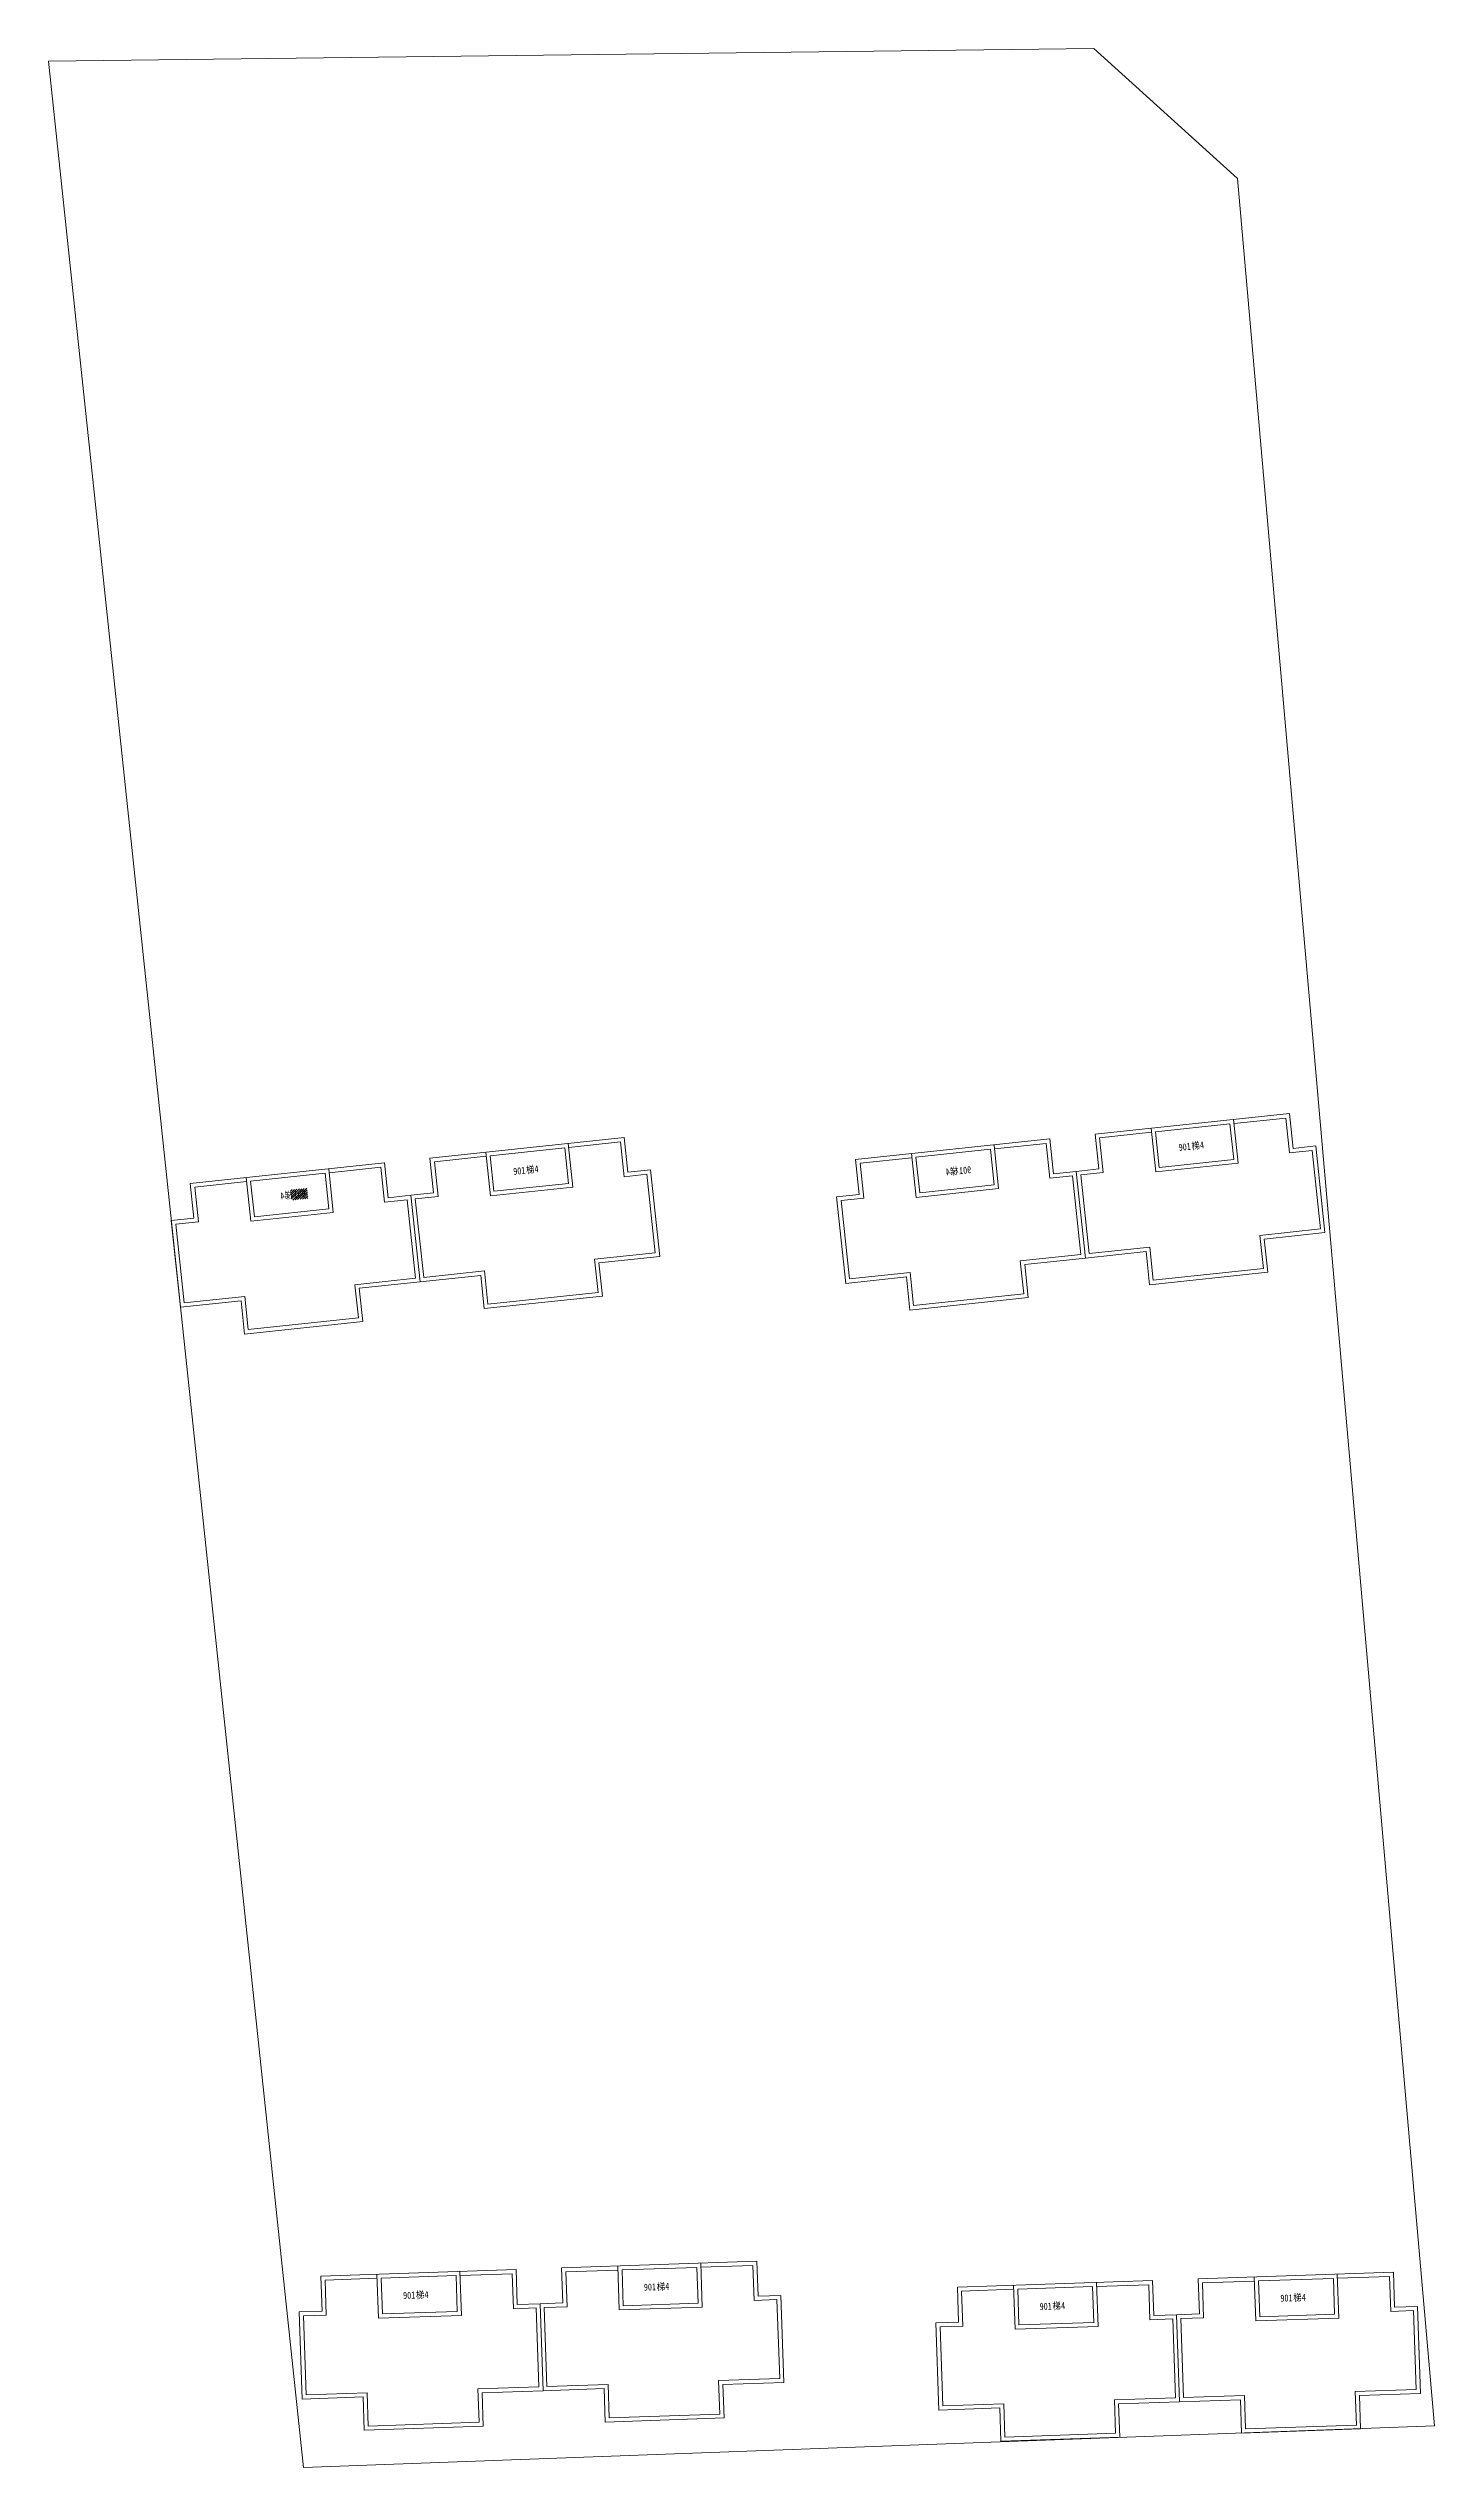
# Model space of a CAD drawing. Extents: x 195225 to 258225, y 4041 to 48538.
# Drawn here: x 203947 to 205650, y 11913 to 14885 of the extents above; entities that cross this region are included whole.
import ezdxf

# ---------------------------------------------------------------- set-up
doc = ezdxf.new("R2010")
doc.units = 0
doc.header["$LTSCALE"] = 1000
doc.header["$MEASUREMENT"] = 0
for name, color, linetype, lineweight in [('140', 2, 'Continuous', 5), ('901T4', 2, 'Continuous', 5), ('s2', 1, 'Continuous', 5)]:
    doc.layers.add(name, color=color, linetype=linetype, lineweight=lineweight)
doc.styles.add('黑体', font='SIMHEI.TTF', dxfattribs={"width": 0.85, "height": 10})

# ---------------------------------------------------------------- blocks, each defined once
blk = doc.blocks.new('hg')
at = {"layer": '901T4', "color": 0, "linetype": 'ByBlock', "style": '黑体', "width": 0.85}
for s, p in [('901', (63477.1, -17864.65)), ('梯', (63478.68, -17864.6)), ('4', (63479.73, -17864.56))]:
    blk.add_text(s, height=0.859, rotation=1.9639, dxfattribs=at).set_placement(p)

msp = doc.modelspace()

# ---------------------------------------------------------------- hatches: boundary and pattern name
at = {"layer": 's2', "linetype": 'ByBlock'}
h = msp.add_hatch(dxfattribs=at)
h.set_pattern_fill('ANSI31', color=256, scale=1.2, style=0)
h.set_pattern_definition([(45, (161748.326, 39799.162), (-1.34703842, 1.34703842), [])])
h.paths.add_polyline_path([(204264.9, 13484.5), (204244.9, 13482.5), (204246.2, 13469.8), (204266.2, 13471.8)])

# ---------------------------------------------------------------- linework, layer by layer
at = {"layer": '140', "color": 7}
for p, q in [((205231.5, 14884.5), (203947.2, 14869)), ((203947.2, 14869), (204260.5, 11912.9)), ((205408.1, 14724.6), (205231.5, 14884.5)), ((205650.2, 11964.1), (205408.1, 14724.6)), ((205471.9, 13576.1), (205233.2, 13550.8)), ((205233.2, 13550.8), (205237.7, 13508.1)), ((205302.3, 13553.1), (205238.7, 13546.4)), ((205307.5, 13504.4), (205301.8, 13558.1)), ((205307.3, 13553.7), (205398.8, 13563.4)), ((205312, 13509.9), (205307.3, 13553.7)), ((205398.8, 13563.4), (205398.8, 13563.4)), ((205398.8, 13563.4), (205403.4, 13519.6)), ((205403.2, 13568.9), (205408.9, 13515.2)), ((205467.4, 13570.6), (205403.8, 13563.9)), ((205472, 13527.9), (205467.4, 13570.6)), ((205476.4, 13533.4), (205471.9, 13576.1)), ((204654.5, 13546.8), (204415.9, 13521.5)), ((204415.9, 13521.5), (204420.4, 13478.7)), ((204485, 13523.8), (204421.4, 13517)), ((204490.2, 13475.1), (204484.5, 13528.8)), ((204490, 13524.3), (204581.5, 13534)), ((204494.6, 13480.6), (204490, 13524.3)), ((204581.5, 13534), (204581.5, 13534)), ((204581.5, 13534), (204586.1, 13490.3)), ((204585.9, 13539.5), (204591.6, 13485.8)), ((204650.1, 13541.3), (204586.4, 13534.5)), ((204654.6, 13498.5), (204650.1, 13541.3)), ((204659.1, 13504), (204654.5, 13546.8)), ((204938.9, 13519.6), (205177.5, 13544.9)), ((204944.4, 13515.2), (205008, 13521.9)), ((205007.5, 13526.9), (205013.2, 13473.2)), ((205104.5, 13532.2), (205013, 13522.5)), ((205013, 13522.5), (205013, 13522.5)), ((205013, 13522.5), (205017.6, 13478.7)), ((205109.1, 13488.4), (205104.5, 13532.2)), ((205114.6, 13484), (205108.9, 13537.7)), ((205109.4, 13532.7), (205173.1, 13539.4)), ((205173.1, 13539.4), (205177.6, 13496.7)), ((205177.5, 13544.9), (205182, 13502.2)), ((205238.7, 13546.4), (205243.2, 13503.6)), ((205499.8, 13530.8), (205472, 13527.9)), ((205504.2, 13536.3), (205476.4, 13533.4)), ((205510, 13434.4), (205499.8, 13530.8)), ((205515.5, 13429.9), (205504.2, 13536.3)), ((204121.5, 13490.3), (204360.2, 13515.6)), ((204127, 13485.8), (204190.6, 13492.6)), ((204190.1, 13497.6), (204195.8, 13443.9)), ((204287.1, 13502.8), (204195.6, 13493.1)), ((204195.6, 13493.1), (204195.6, 13493.1)), ((204195.6, 13493.1), (204200.3, 13449.4)), ((204291.7, 13459.1), (204287.1, 13502.8)), ((204297.2, 13454.6), (204291.6, 13508.3)), ((204292.1, 13503.3), (204355.7, 13510.1)), ((204355.7, 13510.1), (204360.3, 13467.3)), ((204360.2, 13515.6), (204364.7, 13472.8)), ((204421.4, 13517), (204425.9, 13474.3)), ((204682.5, 13501.5), (204654.6, 13498.5)), ((204686.9, 13507), (204659.1, 13504)), ((204692.7, 13405), (204682.5, 13501.5)), ((204698.2, 13400.6), (204686.9, 13507)), ((204943.4, 13476.9), (204938.9, 13519.6)), ((204948.9, 13472.4), (204944.4, 13515.2)), ((205177.6, 13496.7), (205205.4, 13499.6)), ((205182, 13502.2), (205209.9, 13505.1)), ((205205.4, 13499.6), (205215.7, 13403.2)), ((205237.7, 13508.1), (205209.9, 13505.1)), ((205209.9, 13505.1), (205221.2, 13398.7)), ((205209.9, 13505.1), (205221.2, 13398.7)), ((205243.2, 13503.6), (205215.4, 13500.7)), ((205215.4, 13500.7), (205225.6, 13404.2)), ((205408.9, 13515.2), (205307.5, 13504.4)), ((205403.4, 13519.6), (205312, 13509.9)), ((204126, 13447.5), (204121.5, 13490.3)), ((204131.5, 13443.1), (204127, 13485.8)), ((204360.3, 13467.3), (204388.1, 13470.3)), ((204364.7, 13472.8), (204392.5, 13475.8)), ((204388.1, 13470.3), (204398.3, 13373.8)), ((204420.4, 13478.7), (204392.5, 13475.8)), ((204392.5, 13475.8), (204403.8, 13369.4)), ((204392.5, 13475.8), (204403.8, 13369.4)), ((204425.9, 13474.3), (204398, 13471.3)), ((204398, 13471.3), (204408.3, 13374.9)), ((204591.6, 13485.8), (204490.2, 13475.1)), ((204586.1, 13490.3), (204494.6, 13480.6)), ((204915.5, 13473.9), (204943.4, 13476.9)), ((204926.8, 13367.5), (204915.5, 13473.9)), ((204921, 13469.5), (204948.9, 13472.4)), ((204931.3, 13373), (204921, 13469.5)), ((205013.2, 13473.2), (205114.6, 13484)), ((205017.6, 13478.7), (205109.1, 13488.4)), ((204098.2, 13444.6), (204126, 13447.5)), ((204109.5, 13338.2), (204098.2, 13444.6)), ((204103.7, 13440.1), (204131.5, 13443.1)), ((204113.9, 13343.7), (204103.7, 13440.1)), ((204195.8, 13443.9), (204297.2, 13454.6)), ((204200.3, 13449.4), (204291.7, 13459.1)), ((205435.4, 13426.5), (205510, 13434.4)), ((204618.1, 13397.1), (204692.7, 13405)), ((205215.7, 13403.2), (205141.1, 13395.3)), ((205221.2, 13398.7), (205295.8, 13406.6)), ((205225.6, 13404.2), (205300.2, 13412.1)), ((205295.8, 13406.6), (205299.9, 13365.9)), ((205300.2, 13412.1), (205304.4, 13371.4)), ((205439.9, 13385.7), (205435.4, 13426.5)), ((205440.9, 13422), (205515.5, 13429.9)), ((205445.4, 13381.3), (205440.9, 13422)), ((204398.3, 13373.8), (204323.7, 13365.9)), ((204403.8, 13369.4), (204478.4, 13377.3)), ((204408.3, 13374.9), (204482.9, 13382.8)), ((204478.4, 13377.3), (204482.6, 13336.5)), ((204482.9, 13382.8), (204487.1, 13342)), ((204622.5, 13356.4), (204618.1, 13397.1)), ((204623.6, 13392.7), (204698.2, 13400.6)), ((204628.1, 13351.9), (204623.6, 13392.7)), ((205001.4, 13375.4), (204926.8, 13367.5)), ((205005.9, 13380.9), (204931.3, 13373)), ((205005.6, 13334.7), (205001.4, 13375.4)), ((205010, 13340.2), (205005.9, 13380.9)), ((205141.1, 13395.3), (205145.5, 13354.5)), ((205221.2, 13398.7), (205146.6, 13390.8)), ((205146.6, 13390.8), (205151, 13350.1)), ((205299.9, 13365.9), (205445.4, 13381.3)), ((205304.4, 13371.4), (205439.9, 13385.7)), ((204184.1, 13346.1), (204109.5, 13338.2)), ((204188.5, 13351.6), (204113.9, 13343.7)), ((204188.2, 13305.3), (204184.1, 13346.1)), ((204192.7, 13310.8), (204188.5, 13351.6)), ((204323.7, 13365.9), (204328.2, 13325.2)), ((204403.8, 13369.4), (204329.2, 13361.5)), ((204329.2, 13361.5), (204333.7, 13320.7)), ((204482.6, 13336.5), (204628.1, 13351.9)), ((204487.1, 13342), (204622.5, 13356.4)), ((205151, 13350.1), (205005.6, 13334.7)), ((205145.5, 13354.5), (205010, 13340.2)), ((204333.7, 13320.7), (204188.2, 13305.3)), ((204328.2, 13325.2), (204192.7, 13310.8)), ((204521.8, 12156.2), (204281.9, 12148)), ((204523.3, 12113.3), (204521.8, 12156.2)), ((204817.6, 12166.4), (204577.7, 12158.2)), ((204577.7, 12158.2), (204579.2, 12115.2)), ((204646.9, 12155.5), (204582.9, 12153.3)), ((204648.6, 12106.6), (204646.7, 12160.5)), ((204651.9, 12155.7), (204743.8, 12158.9)), ((204653.4, 12111.7), (204651.9, 12155.7)), ((204743.8, 12158.9), (204743.8, 12158.9)), ((204743.8, 12158.9), (204745.3, 12114.9)), ((204748.6, 12164), (204750.5, 12110.1)), ((204812.8, 12161.2), (204748.8, 12159)), ((204814.3, 12118.2), (204812.8, 12161.2)), ((204819.1, 12123.4), (204817.6, 12166.4)), ((204281.9, 12148), (204283.4, 12105)), ((204351.1, 12145.4), (204287.1, 12143.2)), ((204287.1, 12143.2), (204288.6, 12100.2)), ((204352.7, 12096.4), (204350.9, 12150.4)), ((204356.1, 12145.6), (204448, 12148.7)), ((204357.6, 12101.6), (204356.1, 12145.6)), ((204448, 12148.7), (204448, 12148.7)), ((204448, 12148.7), (204449.5, 12104.7)), ((204452.8, 12153.9), (204454.7, 12099.9)), ((204517, 12151.1), (204453, 12148.9)), ((204518.4, 12108.1), (204517, 12151.1)), ((204582.9, 12153.3), (204584.4, 12110.4)), ((204847.1, 12124.4), (204819.1, 12123.4)), ((204850.7, 12017.4), (204847.1, 12124.4)), ((205303.8, 12142.7), (205063.9, 12134.5)), ((205063.9, 12134.5), (205065.4, 12091.5)), ((205133.1, 12131.9), (205069.1, 12129.7)), ((205069.1, 12129.7), (205070.6, 12086.7)), ((205134.7, 12082.9), (205132.9, 12136.9)), ((205138.1, 12132), (205230, 12135.2)), ((205139.6, 12088.1), (205138.1, 12132)), ((205230, 12135.2), (205230, 12135.2)), ((205230, 12135.2), (205231.5, 12091.2)), ((205234.8, 12140.3), (205236.7, 12086.4)), ((205299, 12137.5), (205235, 12135.4)), ((205300.4, 12094.6), (205299, 12137.5)), ((205305.3, 12099.7), (205303.8, 12142.7)), ((205599.6, 12152.9), (205359.7, 12144.6)), ((205359.7, 12144.6), (205361.2, 12101.7)), ((205428.9, 12142), (205364.9, 12139.8)), ((205364.9, 12139.8), (205366.4, 12096.8)), ((205430.6, 12093), (205428.7, 12147)), ((205433.9, 12142.2), (205525.8, 12145.3)), ((205435.4, 12098.2), (205433.9, 12142.2)), ((205525.8, 12145.3), (205525.8, 12145.3)), ((205525.8, 12145.3), (205527.3, 12101.4)), ((205530.6, 12150.5), (205532.5, 12096.5)), ((205594.8, 12147.7), (205530.8, 12145.5)), ((205596.3, 12104.7), (205594.8, 12147.7)), ((205601.1, 12109.9), (205599.6, 12152.9)), ((204283.4, 12105), (204255.4, 12104.1)), ((204255.4, 12104.1), (204259.1, 11997.1)), ((204288.6, 12100.2), (204260.6, 12099.3)), ((204260.6, 12099.3), (204263.9, 12002.3)), ((204454.7, 12099.9), (204352.7, 12096.4)), ((204449.5, 12104.7), (204357.6, 12101.6)), ((204546.4, 12109.1), (204518.4, 12108.1)), ((204551.2, 12114.2), (204523.3, 12113.3)), ((204549.7, 12012.1), (204546.4, 12109.1)), ((204579.2, 12115.2), (204551.2, 12114.2)), ((204554.9, 12007.3), (204551.2, 12114.2)), ((204551.2, 12114.2), (204554.9, 12007.3)), ((204584.4, 12110.4), (204556.4, 12109.4)), ((204556.4, 12109.4), (204559.7, 12012.5)), ((204750.5, 12110.1), (204648.6, 12106.6)), ((204745.3, 12114.9), (204653.4, 12111.7)), ((204842.2, 12119.2), (204814.3, 12118.2)), ((204845.6, 12022.3), (204842.2, 12119.2)), ((205328.4, 12095.5), (205300.4, 12094.6)), ((205333.2, 12100.7), (205305.3, 12099.7)), ((205331.7, 11998.6), (205328.4, 12095.5)), ((205361.2, 12101.7), (205333.2, 12100.7)), ((205336.9, 11993.8), (205333.2, 12100.7)), ((205333.2, 12100.7), (205336.9, 11993.8)), ((205366.4, 12096.8), (205338.4, 12095.9)), ((205338.4, 12095.9), (205341.7, 11998.9)), ((205532.5, 12096.5), (205430.6, 12093)), ((205527.3, 12101.4), (205435.4, 12098.2)), ((205624.2, 12105.7), (205596.3, 12104.7)), ((205629.1, 12110.8), (205601.1, 12109.9)), ((205627.6, 12008.7), (205624.2, 12105.7)), ((205632.7, 12003.9), (205629.1, 12110.8)), ((205065.4, 12091.5), (205037.4, 12090.6)), ((205037.4, 12090.6), (205041.1, 11983.6)), ((205070.6, 12086.7), (205042.6, 12085.7)), ((205042.6, 12085.7), (205045.9, 11988.8)), ((205236.7, 12086.4), (205134.7, 12082.9)), ((205231.5, 12091.2), (205139.6, 12088.1)), ((204474.8, 12009.5), (204549.7, 12012.1)), ((204476.3, 11968.6), (204474.8, 12009.5)), ((204480, 12004.7), (204554.9, 12007.3)), ((204554.9, 12007.3), (204629.9, 12009.9)), ((204559.7, 12012.5), (204634.7, 12015)), ((204629.9, 12009.9), (204631.1, 11968.9)), ((204634.7, 12015), (204636, 11974.1)), ((204770.6, 12019.7), (204845.6, 12022.3)), ((204772.1, 11978.7), (204770.6, 12019.7)), ((204775.8, 12014.9), (204850.7, 12017.4)), ((204777.3, 11973.9), (204775.8, 12014.9)), ((205552.6, 12006.2), (205627.6, 12008.7)), ((205554.1, 11965.2), (205552.6, 12006.2)), ((204259.1, 11997.1), (204334, 11999.7)), ((204263.9, 12002.3), (204338.9, 12004.9)), ((204334, 11999.7), (204335.3, 11958.7)), ((204338.9, 12004.9), (204340.1, 11963.9)), ((204481.5, 11963.8), (204480, 12004.7)), ((204636, 11974.1), (204772.1, 11978.7)), ((205041.1, 11983.6), (205116, 11986.2)), ((205045.9, 11988.8), (205120.9, 11991.4)), ((205116, 11986.2), (205117.3, 11945.2)), ((205120.9, 11991.4), (205122.1, 11950.4)), ((205256.8, 11996), (205331.7, 11998.6)), ((205258.3, 11955.1), (205256.8, 11996)), ((205262, 11991.2), (205336.9, 11993.8)), ((205263.5, 11950.2), (205262, 11991.2)), ((205336.9, 11993.8), (205411.9, 11996.3)), ((205341.7, 11998.9), (205416.7, 12001.5)), ((205411.9, 11996.3), (205413.1, 11955.4)), ((205416.7, 12001.5), (205418, 11960.5)), ((205557.8, 12001.3), (205632.7, 12003.9)), ((205559.3, 11960.4), (205557.8, 12001.3)), ((204260.5, 11912.9), (205650.2, 11964.1)), ((204335.3, 11958.7), (204481.5, 11963.8)), ((204340.1, 11963.9), (204476.3, 11968.6)), ((204631.1, 11968.9), (204777.3, 11973.9)), ((205117.3, 11945.2), (205263.5, 11950.2)), ((205122.1, 11950.4), (205258.3, 11955.1)), ((205413.1, 11955.4), (205559.3, 11960.4)), ((205418, 11960.5), (205554.1, 11965.2))]:
    msp.add_line(p, q, dxfattribs=at)

# ---------------------------------------------------------------- block references
at = {"layer": '140', "color": 7, "yscale": 10.00000000931323, "zscale": 10}
for p, xscale, rotation in [((-441026, 144162.1), 10.0000000092915, 4.29267192941), ((-441843.4, 144132.7), 10.0000000092915, 4.29267192941), ((-431026.2, 188482.7), 10.00000000928222, 0.2060396729196615), ((-430730.4, 188492.8), 10.00000000932745, 0.2060396522412653), ((-429948.4, 188479.3), 10.00000000932745, 0.2060396522412653), ((-430244.2, 188469.1), 10.00000000928222, 0.2060396729196615)]:
    msp.add_blockref('hg', p, dxfattribs=dict(at, xscale=xscale, rotation=rotation))
at = {"layer": '140', "color": 7, "extrusion": (0, 0, -1), "xscale": 10.00000000931069, "yscale": 10.00000000931323, "zscale": -10, "rotation": 352.1915258152902}
for p in [(-809695.2, 276734.5), (-808877.8, 276705.1)]:
    msp.add_blockref('hg', p, dxfattribs=at)

doc.saveas('drawing.dxf')
